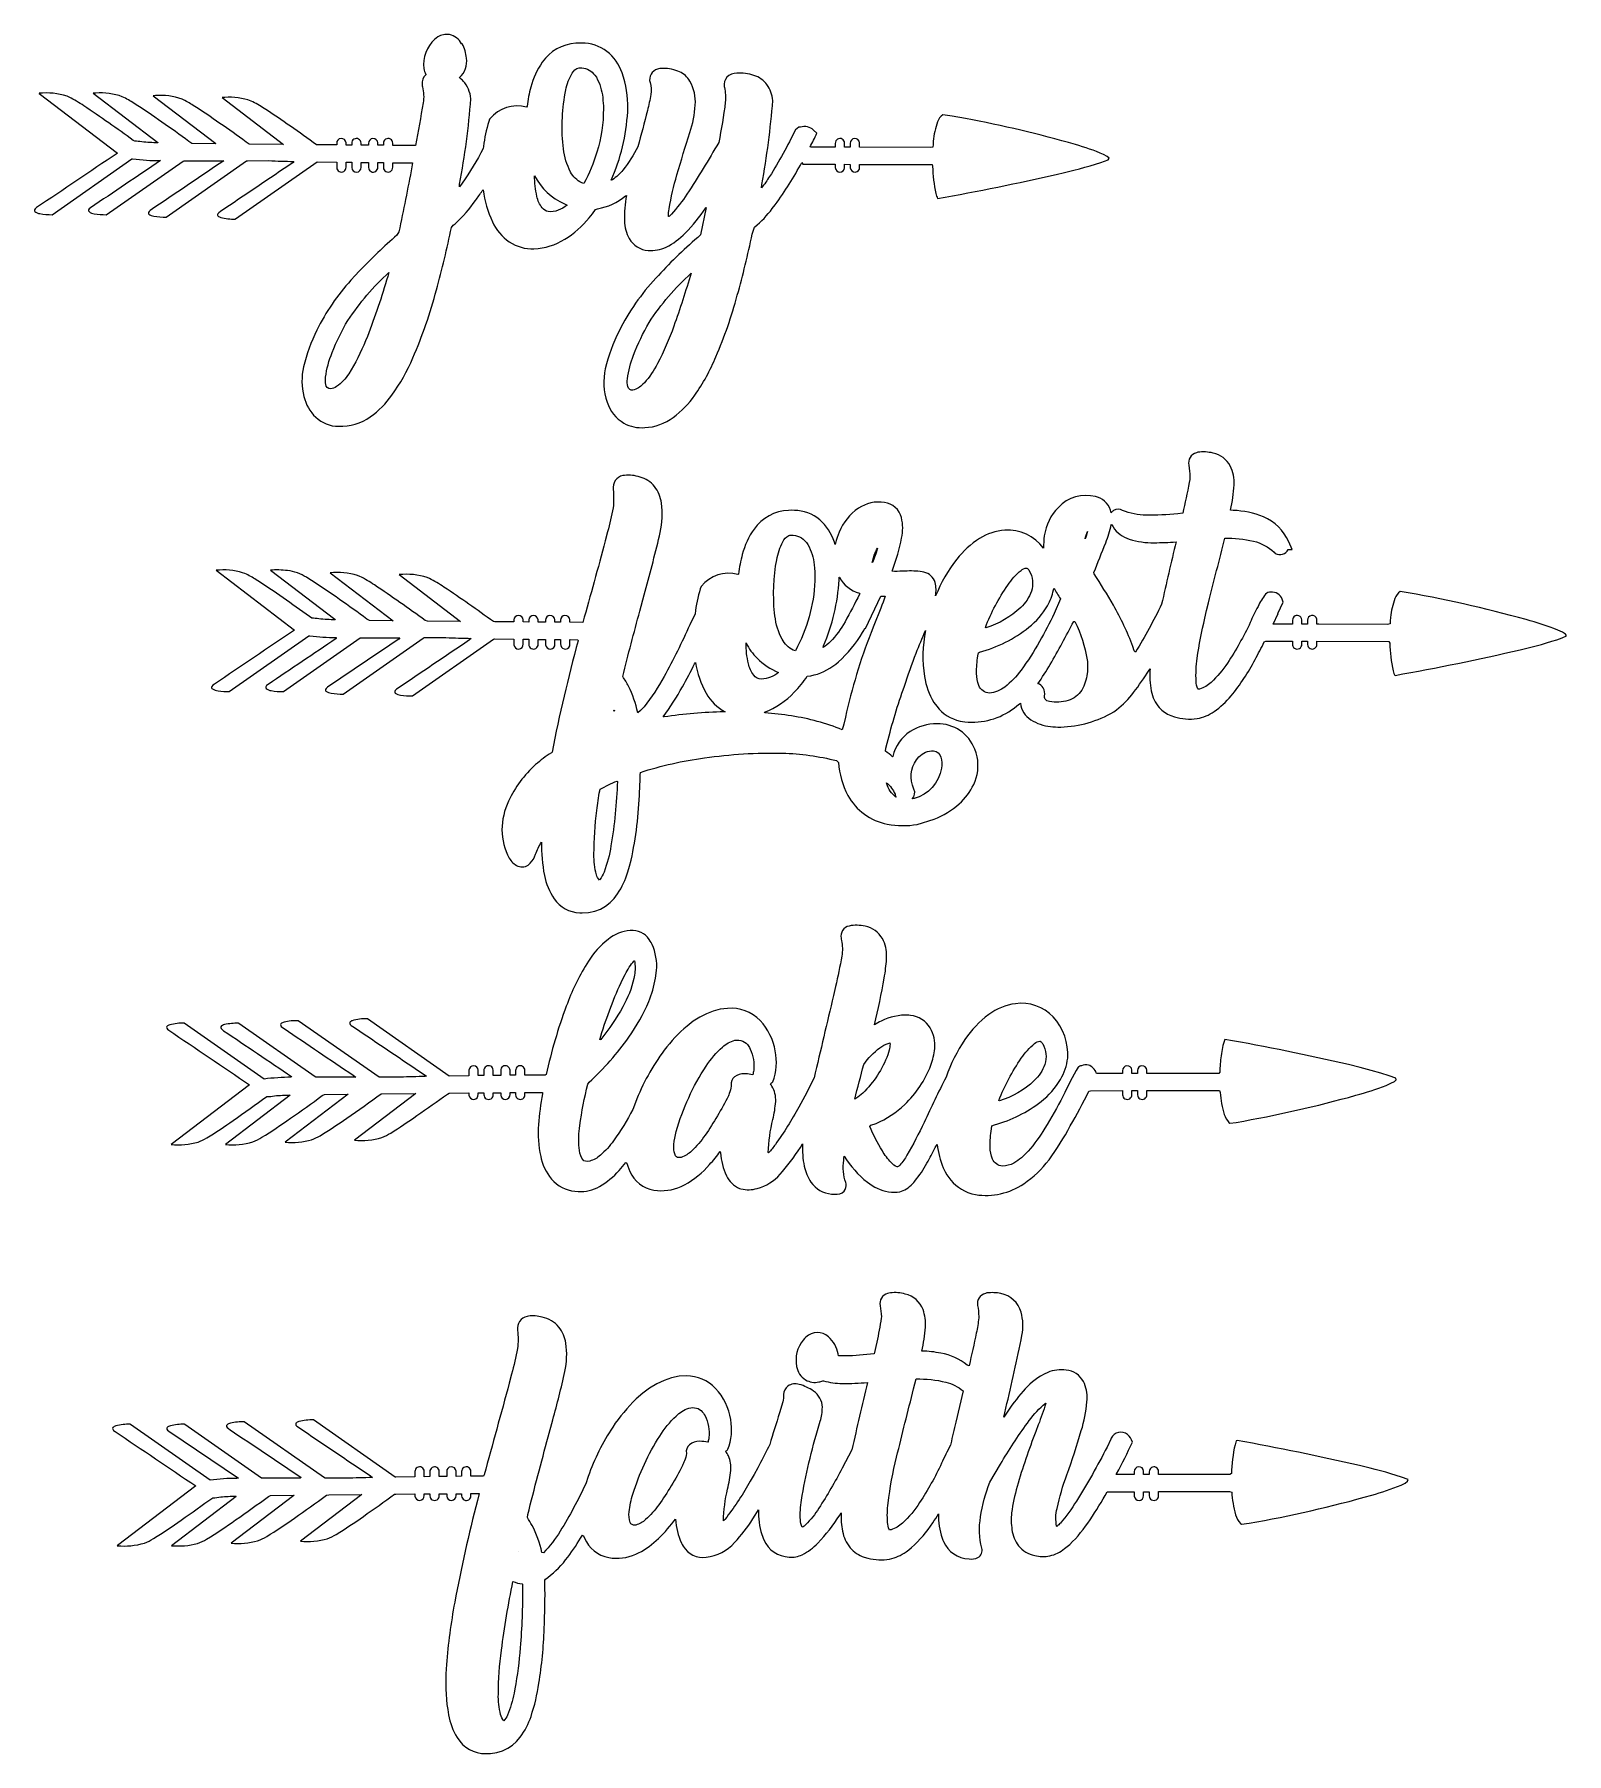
# Model space of a CAD drawing. Extents: x 2 to 88, y -3 to 135.
# Drawn here: x 11.75 to 46.55, y 62.52 to 101.58 of the extents above; entities that cross this region are included whole.
import ezdxf

# ---------------------------------------------------------------- set-up
doc = ezdxf.new("R2010")
doc.units = 0
doc.linetypes.add('0', pattern=[0])
doc.layers.add('1', color=7, linetype='0')

msp = doc.modelspace()

# ---------------------------------------------------------------- linework, layer by layer
at = {"layer": '1'}
for points in [[(13.629005, 98.874138, -0.000456), (11.800896, 97.6409), (11.770515, 97.614525), (11.754608, 97.591194), (11.751556, 97.570763), (11.759735, 97.553017, 0.14921), (11.872528, 97.505135, 0.042639), (12.154167, 97.480751), (13.964241, 98.747803), (13.981544, 98.748924, 0.029374), (14.615341, 98.709183, -0.000344), (13.025864, 97.636559), (12.997864, 97.610672), (12.984085, 97.587814), (12.982895, 97.567802), (12.992691, 97.550461, 0.137537), (13.109444, 97.503906, 0.042076), (13.384918, 97.480751), (15.127846, 98.700806), (15.154648, 98.703819, 0.001488), (16.05217, 98.705902, -0.000557), (14.384026, 97.579796), (14.355888, 97.553871), (14.341988, 97.530983), (14.340698, 97.510956), (14.35041, 97.493584, 0.138159), (14.466934, 97.446953, 0.042168), (14.74276, 97.423729), (16.572243, 98.704376), (16.590126, 98.707741), (17.076302, 98.708397, 0.005695), (17.64164, 98.691307), (17.631165, 98.668541, -0.00061), (15.974884, 97.551689), (15.939079, 97.524277), (15.918098, 97.499855, 0.441725), (15.929344, 97.443565), (15.952438, 97.42981), (15.982513, 97.418251, 0.068225), (16.311852, 97.381302), (16.317398, 97.384079), (18.170944, 98.681541), (18.618057, 98.674942), (18.618057, 98.554199, 1.019199), (18.830276, 98.558311), (18.830261, 98.672226), (18.957718, 98.671097), (18.958145, 98.549698, 0.997091), (19.17025, 98.558128), (19.17025, 98.668411), (19.338898, 98.667), (19.339493, 98.666046), (19.339592, 98.54985, 1.006387), (19.551689, 98.56002), (19.551697, 98.664909), (19.679482, 98.663536), (19.679489, 98.554207, 1.016932), (19.891678, 98.5578), (19.891685, 98.661499), (20.34127, 98.658188), (20.326363, 98.568535, -0.003849), (20.032166, 97.091537), (19.987137, 97.016289, 0.021785), (19.129333, 96.201309), (19.033791, 96.098267), (18.939949, 95.993675, 0.066905), (18.165169, 94.856392, 0.055353), (17.863762, 94.022957, 0.11563), (17.872231, 93.349991, 0.13896), (18.141869, 92.879105, 0.191084), (18.661377, 92.673035, 0.165338), (19.380898, 92.890343, 0.084763), (19.871559, 93.382423, 0.053263), (20.347366, 94.225914, 0.037394), (20.882919, 95.772598, 0.015802), (21.222969, 97.19117), (21.264297, 97.241898), (21.307182, 97.277, 0.05882), (21.770897, 97.804367, 0.011298), (21.921257, 98.022697), (21.947289, 98.04377, 0.081312), (22.154068, 97.320763, 0.130289), (22.538658, 96.861519, 0.159719), (23.098587, 96.70842, 0.130154), (23.80043, 96.922249, 0.086794), (24.352272, 97.411209), (24.42424, 97.502693), (24.494202, 97.599388), (24.541451, 97.615601, 0.134941), (25.176598, 97.908714), (25.197029, 97.92012, 0.052599), (25.154915, 97.340652, 0.112249), (25.260635, 96.937035, 0.255042), (25.69239, 96.669884, 0.132316), (26.099792, 96.744522, 0.088592), (26.534081, 97.061592, 0.043314), (27.001633, 97.638947), (27.007874, 97.642448), (26.880478, 97.020432), (26.817215, 96.962486, 0.030113), (25.86689, 96.04187, 0.069651), (25.031502, 94.837959, 0.05677), (24.718575, 93.980927, 0.135396), (24.759575, 93.221153, 0.178583), (25.140266, 92.745247, 0.145108), (25.613792, 92.642464, 0.146611), (26.261902, 92.875816, 0.082647), (26.748322, 93.376869, 0.053296), (27.232506, 94.25383, 0.034598), (27.71666, 95.649223, 0.01638), (28.054787, 97.039131), (28.10849, 97.201218, 0.061089), (28.511864, 97.619606), (28.578491, 97.706535, 0.032683), (29.183548, 98.667511), (29.20285, 98.625977), (29.939621, 98.625404), (29.94252, 98.624924), (29.942566, 98.550774, 0.94715), (30.154633, 98.546333), (30.154724, 98.62513), (30.282501, 98.624947), (30.282829, 98.545929, 0.983927), (30.494698, 98.559143), (30.494698, 98.624474), (32.13974, 98.623604), (32.151535, 98.580444, 0.049551), (32.229279, 97.960747, 0.0546), (32.266205, 97.848717, 0.011988), (34.989998, 98.402191, 0.021045), (35.975449, 98.668259), (36.14241, 98.729034), (36.159691, 98.7658), (36.114487, 98.804153), (36.032738, 98.848679, 0.034242), (35.395432, 99.074371, 0.023879), (32.898216, 99.665993), (32.594147, 99.722267), (32.382881, 99.753395, 0.146883), (32.266113, 99.590225, 0.069605), (32.168541, 99.15033), (32.161873, 99.079117), (32.157219, 99.018082), (32.100594, 99.007103), (30.494698, 99.011833), (30.494392, 99.113998, 0.991432), (30.282494, 99.099449), (30.282501, 99.012825), (30.280258, 99.012405), (30.156143, 99.012794), (30.154724, 99.013374), (30.154678, 99.108963, 1.005915), (29.94252, 99.101532), (29.942513, 99.013504), (29.395859, 99.014069), (29.369774, 99.018921, 0.005807), (29.524727, 99.331665), (29.448692, 99.402412, 0.274347), (29.15078, 99.469208), (29.115044, 99.469162), (29.03759, 99.410995, -0.026897), (28.449837, 98.348419, -0.016592), (28.268181, 98.087425), (28.274841, 98.170074, 0.024847), (28.52388, 100.074928, 0.128061), (28.390778, 100.435471, 0.152513), (28.094223, 100.646378, 0.09723), (27.70546, 100.696945, 0.184372), (27.477348, 100.602226, 0.225652), (27.419975, 100.393478), (27.422554, 100.372742, -0.08323), (27.444443, 100.035553, -0.020063), (27.293625, 99.123245, -0.01689), (26.572533, 97.948288, -0.038996), (26.219505, 97.493843, -0.023956), (26.158646, 97.436234), (26.155312, 97.436859, -0.059972), (26.166428, 97.616936, -0.027569), (26.346809, 98.386337, -0.008034), (26.641426, 99.348228, 0.060959), (26.76252, 99.971413, 0.149411), (26.641144, 100.511742), (26.615883, 100.549545, 0.162875), (26.365021, 100.744537, 0.102222), (25.985031, 100.804024), (25.957191, 100.800072), (25.929626, 100.794487), (25.90419, 100.787094, 0.414424), (25.734535, 100.483803, -0.108997), (25.75119, 100.215324, -0.02676), (25.675766, 99.846497, -0.008935), (25.456215, 99.024086, -0.049876), (25.117889, 98.495491, -0.067449), (24.881706, 98.273506), (24.852745, 98.263145, 0.090453), (25.226585, 99.818184), (25.228035, 99.888695, 0.089984), (25.101624, 100.701057, 0.138696), (24.756218, 101.190201, 0.164166), (24.181564, 101.380669), (24.114525, 101.380119), (24.045639, 101.376015, 0.227454), (23.286163, 100.945885, 0.089022), (23.027496, 100.379662, 0.032888), (22.940018, 99.945152), (22.928871, 99.923286, 0.29776), (22.095718, 99.657677), (22.093781, 99.65493), (22.092018, 99.652061), (22.072075, 99.598129, 0.051649), (21.953545, 99.032471), (21.945442, 98.985527, -0.03109), (21.468239, 98.197151), (21.408211, 98.115219), (21.409531, 98.176758, 0.027374), (21.665581, 100.116409, 0.159255), (21.489166, 100.517761, 0.042976), (21.413834, 100.584145), (21.409378, 100.599609, 0.244314), (21.566956, 101.036514, 0.082956), (21.471222, 101.366081), (21.456032, 101.366089, 0.212303), (21.180939, 101.571541, 0.190334), (20.914764, 101.518738), (20.879196, 101.494972), (20.845276, 101.467911, 0.239966), (20.597992, 100.801994, 0.077549), (20.640564, 100.668159), (20.639374, 100.655632, 0.255477), (20.556496, 100.439705), (20.55941, 100.411217), (20.563904, 100.382935, -0.116108), (20.579453, 100.020729, -0.009569), (20.406754, 99.053268), (19.891685, 99.056602), (19.891685, 99.105911, 1.029435), (19.679482, 99.099571), (19.679489, 99.057983), (19.551857, 99.058701), (19.551598, 99.110626, 0.999209), (19.339493, 99.101242), (19.339493, 99.060135), (19.17025, 99.061386), (19.17025, 99.105911, 1.020483), (18.958046, 99.101563), (18.958054, 99.062782), (18.830254, 99.063782), (18.829865, 99.115082, 0.980668), (18.61805, 99.100708), (18.618057, 99.065392), (18.160316, 99.068764, 0.010869), (16.970596, 99.895309, 0.037844), (16.674652, 100.063576, 0.104882), (16.073288, 100.14399), (16.016403, 100.1399), (17.409149, 99.078735), (17.395325, 99.075188), (16.631462, 99.082512), (16.558998, 99.131668, 0.014066), (15.360573, 99.962906, 0.033915), (15.104858, 100.105682, 0.105168), (14.502769, 100.18644), (14.44574, 100.182335), (15.872635, 99.095139), (15.86496, 99.091286), (15.32872, 99.098808), (15.261681, 99.144882, 0.013607), (14.018654, 100.009819, 0.033535), (13.747887, 100.162338, 0.105423), (13.145081, 100.243462), (13.087906, 100.239357), (14.558922, 99.118523), (14.551437, 99.114525, -0.021319), (14.189049, 99.133224, 0.061986), (14.030449, 99.149391), (13.998627, 99.168282, 0.010368), (12.873993, 99.954002, 0.031001), (12.541924, 100.151932), (12.492332, 100.171829, 0.104404), (11.858665, 100.239517), (11.859138, 100.237793), (13.639114, 98.881599)], [(24.675697, 99.890472, -0.074983), (24.527496, 98.901779, -0.05538), (24.233536, 98.190788), (24.181938, 98.202675, -0.151602), (23.930428, 98.450676, -0.092972), (23.767967, 98.978325), (23.758324, 99.052017, -0.074679), (23.821198, 100.316719, -0.086479), (23.965973, 100.697975), (23.987747, 100.727692, -0.282919), (24.183006, 100.816711, -0.219957), (24.481651, 100.650192), (24.514999, 100.602264, -0.105029), (24.658791, 100.140526, -0.02825)], [(23.651398, 97.580803, -0.117939), (23.420525, 97.551216, -0.174163), (23.284782, 97.634506, -0.11178), (23.16571, 97.896019, -0.056035), (23.111542, 98.366562, 0.173403), (23.791176, 97.724663), (23.848885, 97.699432, -0.085415)], [(19.804413, 96.169075), (19.776337, 96.07991, -0.022312), (19.313736, 94.713745, -0.039932), (18.948563, 93.954765), (18.892365, 93.867294, -0.096819), (18.614525, 93.576744, -0.133893), (18.475754, 93.524498, -0.377741), (18.369797, 93.619423, -0.087912), (18.364197, 93.78656, -0.06382), (18.516243, 94.347298, -0.044896), (18.872993, 95.078835, -0.061594)], [(26.666504, 96.148796, -0.014095), (26.273216, 94.946281, -0.035006), (25.90284, 94.097435, -0.063199), (25.605911, 93.660088), (25.574303, 93.628525, -0.143981), (25.344696, 93.494202, -0.391556), (25.230888, 93.57489, -0.100549), (25.221001, 93.751961, -0.06171), (25.361557, 94.289558, -0.041139), (25.712494, 95.033287, -0.062725)], [(40.327431, 87.741516), (40.3274, 87.733154, 1.09732), (40.539619, 87.723564), (40.539619, 87.78878), (40.667397, 87.788391), (40.667519, 87.71331, 1.006171), (40.879616, 87.723846), (40.879616, 87.788429), (42.517525, 87.787262), (42.536263, 87.749229, 0.050605), (42.615578, 87.119034), (42.631996, 87.059662), (42.642754, 87.02652), (42.656715, 87.013367, 0.012993), (45.500877, 87.595856, 0.025469), (46.451241, 87.863586), (46.552391, 87.913849), (46.524345, 87.949776), (46.45713, 87.992455), (46.3536, 88.041115, 0.027878), (45.634926, 88.280663, 0.02529), (42.775276, 88.921585, 0.157576), (42.654411, 88.761856, 0.070112), (42.555428, 88.330734), (42.547813, 88.256531), (42.542168, 88.182152), (42.484673, 88.170761), (40.924446, 88.175262), (40.879616, 88.175774, 0.028359), (40.877266, 88.292343, 0.912803), (40.667412, 88.265785), (40.667412, 88.176056), (40.541771, 88.176453), (40.539619, 88.176933), (40.539619, 88.239906), (40.53965, 88.24958, 1.109168), (40.327446, 88.265549), (40.327431, 88.177124), (39.891167, 88.17762), (39.885506, 88.180687), (40.001366, 88.422424), (39.996529, 88.422562), (40.118309, 88.676308), (40.092033, 88.743484, 0.343029), (39.832771, 88.90387, 0.208576), (39.716682, 88.859444, 0.056295), (39.543404, 88.580978, 0.009216), (39.362419, 88.213409), (39.367973, 88.213417, -0.034064), (38.849823, 87.29451, -0.06123), (38.478737, 86.855225, -0.10266), (38.216255, 86.70192, -0.082582), (38.184052, 86.697372), (38.177925, 86.706299, -0.106957), (38.138428, 86.8815, -0.050315), (38.163345, 87.402473, -0.02525), (38.335678, 88.31678), (38.376999, 88.491508), (38.419907, 88.665855, 0.00165), (38.786049, 90.13018, -0.062878), (39.441963, 90.062447, -0.13119), (39.908882, 89.813599), (39.936226, 89.786247, 0.432837), (40.231453, 89.873787), (40.319191, 89.873924), (40.239983, 90.049797, 0.191586), (39.665855, 90.617752, 0.091495), (38.979523, 90.760803), (38.921265, 90.7714, 0.041322), (39.000221, 91.341446, 0.126556), (38.914345, 91.772285, 0.221721), (38.523682, 92.064697, 0.096341), (38.175507, 92.081932), (38.143562, 92.073769, 0.397936), (37.969933, 91.792007), (37.990509, 91.654785, -0.093797), (37.979889, 91.396751, -0.009208), (37.834602, 90.698814), (37.718979, 90.687492, -0.033257), (36.999229, 90.654793, -0.085918), (36.468567, 90.758652, 0.284249), (36.261314, 90.759026, 0.10946), (36.211777, 90.706001, 0.273201), (35.897202, 91.062202), (35.853851, 91.076042, 0.270891), (35.008202, 90.830872, 0.159564), (34.689911, 90.184402, 0.035838), (34.670235, 89.90448, 0.261045), (33.791885, 90.311241, 0.122217), (33.221344, 90.123589, 0.088995), (32.699577, 89.65152, 0.069101), (32.220436, 88.819077, 0.103125), (32.208511, 89.125298, 0.288461), (31.955307, 89.357193), (31.917412, 89.365883, 0.060355), (31.526711, 89.381279, -0.003303), (31.284256, 89.376122), (31.233788, 89.378014), (31.241165, 89.404068, 0.04206), (31.448433, 90.133659, 0.117856), (31.444092, 90.597733, 0.306247), (31.058594, 90.945442, 0.183695), (30.467255, 90.810875, 0.148491), (30.029892, 90.26976, 0.048104), (29.949356, 90.014168), (29.938011, 89.988258), (29.921257, 90.040367, 0.13585), (29.588509, 90.551003, 0.168785), (29.013336, 90.763542), (28.949654, 90.764496), (28.878616, 90.761909, 0.231693), (28.096588, 90.338783, 0.091477), (27.830383, 89.760483, 0.033294), (27.742012, 89.316521), (27.729996, 89.307663, 0.299289), (26.896194, 89.037025), (26.875366, 88.980721, 0.049961), (26.756004, 88.413193), (26.636238, 88.160271, -0.020228), (26.052612, 86.985519, -0.044353), (25.59922, 86.302246), (25.52166, 86.214493), (25.454857, 86.164444, 0.06445), (25.245857, 86.769196, 0.027426), (25.115662, 86.988037, -0.006928), (25.503593, 88.475739), (25.601463, 88.841263, 0.008629), (25.949135, 90.188187), (25.964676, 90.259758, 0.092051), (25.99633, 90.926559, 0.129448), (25.8368, 91.305702, 0.150033), (25.507187, 91.52121, 0.098621), (25.154915, 91.559006), (25.120262, 91.552536, 0.402464), (24.897301, 91.233795, -0.057333), (24.895844, 90.821976, -0.022178), (24.771851, 90.277069), (24.718369, 90.06929, -0.002301), (24.209763, 88.218285), (23.916328, 88.220131), (23.914383, 88.22052), (23.914139, 88.276672, 0.988335), (23.702179, 88.264832), (23.702171, 88.221848), (23.574593, 88.222359), (23.574081, 88.277519, 0.98446), (23.362198, 88.264847), (23.36219, 88.224052), (23.19294, 88.224937), (23.192574, 88.278381, 0.924607), (22.980804, 88.277145), (22.980736, 88.226753), (22.853264, 88.227364), (22.852661, 88.277397, 0.927983), (22.640846, 88.277344), (22.640755, 88.229141), (22.205872, 88.232239), (22.177406, 88.234795, 0.0104), (21.054283, 89.019295, 0.031145), (20.723465, 89.216316), (20.672913, 89.236526, 0.104156), (20.039459, 89.303589), (21.433144, 88.241386), (21.412987, 88.238884), (20.67952, 88.245903), (20.626198, 88.263123, 0.010665), (19.474594, 89.067612, 0.033927), (19.14077, 89.263939), (19.087952, 89.28405, 0.100493), (18.468384, 89.345985), (19.89978, 88.255402), (19.874168, 88.255104), (19.360222, 88.262329), (19.305885, 88.292946, 0.013491), (18.045502, 89.170837), (17.988068, 89.206772), (17.93013, 89.241898, 0.115631), (17.500923, 89.394264, 0.05691), (17.111206, 89.402489), (18.573753, 88.288162), (18.586243, 88.277832, -0.020972), (18.21196, 88.296844, 0.063097), (18.050575, 88.31295), (17.996414, 88.349937, 0.014233), (16.790092, 89.186462, 0.03576), (16.533691, 89.328415), (16.480415, 89.347404, 0.096576), (15.881355, 89.401802), (17.662041, 88.044785, -0.000537), (15.840439, 86.816238), (15.803169, 86.78804), (15.781593, 86.763092, 0.45047), (15.793716, 86.705933, 0.106503), (15.925598, 86.663208, 0.035786), (16.176476, 86.644409), (17.987907, 87.91214), (18.006302, 87.912277, 0.028336), (18.607948, 87.873512), (18.607155, 87.851822, -0.000594), (17.059563, 86.808334), (17.026665, 86.781036), (17.009003, 86.756973), (17.004814, 86.735901), (17.012413, 86.717651, 0.154244), (17.126595, 86.668671, 0.043776), (17.407608, 86.644424), (19.154434, 87.86718, 0.001144), (20.054451, 87.869476), (20.025764, 87.835861, -0.000342), (18.406998, 86.743683), (18.378365, 86.71727), (18.364479, 86.694016), (18.363625, 86.673721), (18.374084, 86.656174, 0.133873), (18.495171, 86.609543, 0.044013), (18.766945, 86.588425), (20.585175, 87.861198), (20.602524, 87.871368), (21.097176, 87.872055, 0.005609), (21.67524, 87.854729), (21.63353, 87.818466, -0.000207), (19.974632, 86.698853), (19.947311, 86.672729), (19.934593, 86.64975), (19.934761, 86.629684), (19.946114, 86.612381, 0.128339), (20.069283, 86.566467, 0.046542), (20.338661, 86.546738), (22.181541, 87.836746), (22.198204, 87.845146), (22.640755, 87.838844), (22.641083, 87.709564, 0.990859), (22.852951, 87.724403), (22.852951, 87.835602), (22.85495, 87.836189), (22.980743, 87.834724), (22.980736, 87.717857, 1.027255), (23.192932, 87.723717), (23.19294, 87.831642), (23.194618, 87.832397), (23.362091, 87.830643), (23.362511, 87.709694, 0.989291), (23.574379, 87.723923), (23.574379, 87.827965), (23.576279, 87.828552), (23.702164, 87.827385, 0.01748), (23.70475, 87.694641, 0.921625), (23.914375, 87.724144), (23.914375, 87.82505), (23.918152, 87.825478), (24.095947, 87.823982), (24.099426, 87.80146, 0.017604), (23.508835, 85.266174), (23.494545, 85.254379, 0.051406), (23.136414, 84.985703, 0.09986), (22.520401, 84.157547, 0.105754), (22.370804, 83.504761, 0.125652), (22.538483, 82.861923, 0.160982), (22.733475, 82.681427, 0.287916), (22.99202, 82.725769), (23.012917, 82.744766, 0.1106), (23.136131, 82.948853, -0.048222), (23.267845, 83.226379, 0.052903), (23.335732, 82.469681, 0.102168), (23.554695, 81.939377, 0.233794), (24.137421, 81.619568), (24.194717, 81.617508), (24.337509, 81.625824), (24.479744, 81.655045), (24.608116, 81.703491), (24.723412, 81.76915), (24.826454, 81.850082), (24.918022, 81.944382), (24.998917, 82.050095, 0.071814), (25.23172, 82.548233), (25.271225, 82.6819), (25.30484, 82.815338, 0.044503), (25.49852, 84.379944, 0.004564), (25.514778, 84.809616, -0.046588), (26.972778, 85.137115, -0.042701), (28.743492, 85.246719, -0.054526), (29.96846, 85.077988), (30.018028, 85.034103, 0.108354), (30.226234, 84.287888, 0.223054), (31.123337, 83.634354, 0.089807), (31.805519, 83.628586), (32.187714, 83.746521, 0.088278), (32.75782, 84.096405, 0.098647), (33.085472, 84.533035, 0.165904), (33.162605, 85.164185), (33.14109, 85.251266), (33.112518, 85.334488, 0.314928), (32.251114, 85.91626, 0.133208), (31.641701, 85.739441, 0.193056), (31.249908, 85.173447), (31.239693, 85.165878, 0.016408), (31.084473, 85.291992), (31.093742, 85.358765), (31.120842, 85.475647, -0.023424), (31.511932, 86.769089, -0.008637), (31.775696, 87.52124, 0.006004), (31.990036, 88.031898, 0.087224), (31.969124, 86.986877, 0.098728), (32.183098, 86.401276), (32.24781, 86.311081, 0.172696), (32.776253, 85.976379), (32.886215, 85.95697, 0.190534), (34.004181, 86.272736), (34.063866, 86.318619), (34.122879, 86.367599), (34.149826, 86.379272, 0.225925), (34.381363, 86.00647, 0.117734), (34.831657, 85.853241), (34.885994, 85.847382), (34.940506, 85.843491), (34.998787, 85.84111), (35.061272, 85.840576, 0.127122), (36.265961, 86.186798), (36.331749, 86.22963, 0.06378), (36.717682, 86.627472, 0.025732), (37.067703, 87.129791), (37.09037, 87.161774, 0.065476), (37.118332, 86.659973, 0.126565), (37.300652, 86.280991, 0.115089), (37.561951, 86.09877), (37.643478, 86.069839, 0.101737), (38.160561, 86.031372, 0.106642), (38.546364, 86.192505, 0.068479), (38.930611, 86.546646, 0.050531), (39.47728, 87.373627, 0.010375), (39.686424, 87.773438), (39.719841, 87.789368), (40.327431, 87.788849)], [(35.617783, 90.116928), (35.616432, 90.115974, -0.033128), (35.670715, 90.280663, -0.014709)], [(37.682137, 90.048828, 0.004303), (37.353844, 88.629448, -0.021513), (36.762131, 87.544624), (36.729797, 87.573875), (36.699097, 87.668877, 0.044958), (36.257797, 88.606216, 0.017898), (35.818947, 89.322273), (35.815567, 89.347748, -0.004199), (36.085312, 90.026802, 0.047576), (36.208687, 90.441528), (36.222931, 90.436829, 0.179572), (36.566185, 90.129173), (36.620285, 90.108009, 0.082876), (37.183754, 90.02774, 0.01846)], [(29.479187, 89.211487), (29.479088, 89.194176), (29.478928, 89.176865), (29.478714, 89.159561, -0.112961), (29.037239, 87.574501), (28.985634, 87.58638, -0.15162), (28.734131, 87.834381), (28.704147, 87.890892, -0.082497), (28.561882, 88.435822, -0.070256), (28.612404, 89.641609, -0.077566), (28.748672, 90.047943, -0.158633), (28.885826, 90.188736), (28.911095, 90.197342), (28.936981, 90.201515, -0.252352), (29.285339, 90.033897), (29.318687, 89.98597, -0.105028), (29.462494, 89.524231, -0.035319)], [(30.785355, 89.577957), (30.782425, 89.578606, -0.086535), (30.901329, 89.90107, -0.018587)], [(33.859856, 89.065491, -0.076176), (34.162025, 89.400055, -0.158295), (34.285049, 89.45359), (34.291367, 89.451813, -0.176094), (34.346725, 89.391556, -0.215435), (34.394966, 88.924377, -0.119839), (34.154564, 88.557327, -0.113487), (33.362495, 88.09465), (33.350212, 88.105476, -0.055734)], [(30.490555, 88.85556, -0.010936), (30.16317, 88.233353, -0.064657), (29.832069, 87.780762, -0.050358), (29.668404, 87.645714), (29.673615, 87.686844, 0.087075), (30.02935, 89.182457), (30.030968, 89.246475), (30.035103, 89.243202, 0.210508), (30.489021, 88.884674), (30.499069, 88.872459)], [(31.026169, 88.676308), (31.00074, 88.60939), (30.974983, 88.542587), (30.818748, 88.149994), (30.75589, 87.988113, 0.039471), (30.172768, 86.063278), (30.139687, 85.904251), (30.10009, 85.78009, 0.057721), (28.949539, 86.092773, 0.020596), (28.343674, 86.163132), (28.33593, 86.176804, 0.111896), (29.011528, 86.633133, 0.042651), (29.305519, 86.994125, 0.12586), (29.886604, 87.222031), (29.951111, 87.269348), (30.013847, 87.320099, 0.080833), (30.559494, 87.989067), (30.588036, 88.03701), (30.615959, 88.085304), (30.627388, 88.08284), (30.980164, 88.814331), (30.982475, 88.817238, 0.008853), (31.075523, 88.813332), (31.076073, 88.810516), (31.051285, 88.743355)], [(34.583664, 87.78524, -0.025476), (34.161041, 87.130219, -0.072029), (33.792458, 86.749771, -0.142908), (33.445763, 86.613464, -0.303105), (33.203613, 86.782761, -0.095963), (33.153198, 87.060181, -0.052753), (33.182991, 87.456741), (33.193901, 87.527039), (33.216934, 87.543266, 0.105359), (34.339272, 88.105751, 0.090532), (34.760338, 88.596275, 0.075281), (34.896599, 88.955086), (34.910645, 88.998039, 0.035562), (35.05761, 88.756805), (34.914528, 88.419525, -0.012062)], [(34.82428, 87.263611, 0.010158), (35.357697, 88.239525), (35.383751, 88.238342, -0.073891), (35.663261, 87.36554, -0.074878), (35.661835, 87.053162, -0.104363), (35.540894, 86.680984, -0.185721), (35.228714, 86.444305, -0.11655), (34.804283, 86.42099, -0.183409), (34.70546, 86.475693, -0.150839), (34.696289, 86.543549, 0.148796), (34.66433, 86.730743, 0.218232), (34.539589, 86.823502, 0.022805)], [(28.165565, 87.40345, 0.099665), (28.65258, 87.083145, -0.180815), (28.266617, 86.93103, -0.231348), (28.088478, 87.018234, -0.111826), (27.969398, 87.279724, -0.056032), (27.91523, 87.750267, 0.077704)], [(26.052269, 86.069519), (26.031639, 86.075027, 0.035883), (26.470512, 86.756714, 0.013101), (26.746498, 87.279709), (26.768936, 87.309448, 0.089582), (27.009979, 86.608368, 0.1442), (27.439438, 86.18898), (27.413307, 86.185501, 0.033919)], [(32.173813, 85.295959, -0.316214), (32.342407, 85.15918, -0.124438), (32.356125, 84.904709, -0.291235), (31.730598, 84.215302), (31.686951, 84.20842, 0.33072), (31.728569, 84.428787, 0.025553), (31.696091, 84.521851, -0.268408), (31.84185, 85.164352, -0.226902)], [(24.994553, 84.602463, -0.030403), (24.847794, 83.142685, -0.049431), (24.690468, 82.546646, -0.073425), (24.597107, 82.373688), (24.585228, 82.364075, -0.129126), (24.518707, 82.485657, -0.073192), (24.46096, 82.948639, -0.034784), (24.529099, 83.946426, -0.006799), (24.591034, 84.393112), (24.601456, 84.429016, -0.020305), (24.986298, 84.612946)], [(31.298607, 84.314392), (31.2985, 84.310898, 0.058768), (31.325386, 84.244415), (31.312126, 84.251831, -0.147687), (31.112366, 84.54808), (31.108871, 84.574478, -0.113009)], [(16.049545, 78.94104, -0.000652), (17.59478, 77.8992), (17.58654, 77.88266, 0.029121), (16.969536, 77.842911), (15.156822, 79.111786, 0.068445), (14.827248, 79.075256, 0.137824), (14.760139, 79.036469), (14.753937, 79.01915), (14.758156, 78.999374), (14.774185, 78.976944), (14.803436, 78.951721, -0.001152), (16.640923, 77.710297), (14.859825, 76.353256, 0.09608), (15.468307, 76.411392, 0.061793), (15.665001, 76.505402, 0.017616), (16.266449, 76.902527, 0.00445), (17.029434, 77.443298, 0.063844), (17.205658, 77.4617, -0.0235), (17.564011, 77.475861), (16.090599, 76.35318, 0.098546), (16.710068, 76.415131, 0.059456), (16.919563, 76.519608, 0.01621), (17.566315, 76.950577, 0.005159), (18.289856, 77.466156), (18.339882, 77.493866), (18.880486, 77.501358), (17.449287, 76.410919), (17.450104, 76.410019, 0.094343), (18.046585, 76.465027, 0.064244), (18.242722, 76.556, 0.018489), (18.845688, 76.953064, 0.005531), (19.630096, 77.509995), (20.401306, 77.51738), (20.41143, 77.513519), (19.019341, 76.452621, 0.102794), (19.646133, 76.517227, 0.055518), (19.843666, 76.616409, 0.016207), (20.440628, 77.012283, 0.005291), (21.130943, 77.502289), (21.175163, 77.523895), (21.620735, 77.527252), (21.621056, 77.478317, 0.986055), (21.832932, 77.492157), (21.832932, 77.528824), (21.960701, 77.529678), (21.960701, 77.485703, 1.021068), (22.172928, 77.492126), (22.17292, 77.531204), (22.342163, 77.532364), (22.34256, 77.47757, 0.986406), (22.554367, 77.493027), (22.554352, 77.533844), (22.682144, 77.534561), (22.682159, 77.484924, 1.013464), (22.894356, 77.491257), (22.894348, 77.535721), (23.291702, 77.538544), (23.291367, 77.506775, 0.026842), (23.198235, 76.807831, 0.066338), (23.251251, 76.082474), (23.265305, 76.027771, 0.135982), (23.549232, 75.514221, 0.183991), (24.103088, 75.28653, 0.144535), (24.587463, 75.400513, 0.084783), (25.030121, 75.766968, 0.020578), (25.181091, 75.949173), (25.209785, 75.93132), (25.228439, 75.865021), (25.250427, 75.80217), (25.275726, 75.742813, 0.254878), (25.822227, 75.321396, 0.153857), (26.439987, 75.402588), (26.518272, 75.44046, 0.086784), (27.087044, 75.901382, 0.0257), (27.328133, 76.197281), (27.336189, 76.16687, 0.094), (27.46785, 75.646622, 0.1905), (27.769379, 75.357574), (27.800133, 75.347183, 0.138656), (28.170242, 75.357697, 0.143527), (28.687729, 75.678497), (28.743446, 75.739349, 0.040161), (29.199615, 76.373672, 0.065299), (29.236931, 75.860107, 0.097752), (29.390404, 75.498077, 0.22085), (29.853371, 75.228622), (29.928619, 75.22374, 0.222323), (30.143311, 75.296692, 0.237822), (30.185463, 75.463928), (30.180885, 75.48851, -0.115115), (30.132545, 75.998672), (30.136955, 76.046173), (30.141708, 76.093628), (30.146202, 76.090927, 0.086544), (30.670555, 75.500122, 0.123742), (31.150864, 75.278793, 0.088803), (31.409134, 75.28299), (31.482407, 75.30777, 0.113772), (31.752151, 75.525345, 0.04651), (32.024269, 75.931839, 0.013626), (32.213028, 76.287689), (32.258339, 76.357285, 0.073733), (32.395874, 75.825729), (32.438942, 75.73732, 0.157739), (32.874748, 75.300034), (32.955109, 75.264984), (33.039734, 75.237122), (33.128525, 75.216629, 0.18656), (34.222244, 75.460999, 0.083335), (34.796631, 76.010147, 0.038537), (35.279961, 76.77713, 0.013302), (35.703903, 77.567719), (35.739319, 77.578308), (36.466805, 77.578949), (36.466805, 77.486496, 1.018211), (36.679008, 77.490646), (36.679001, 77.579742), (36.806793, 77.579834), (36.806808, 77.484344, 1.011791), (37.01899, 77.491501), (37.01899, 77.580246), (37.038986, 77.580856), (38.669273, 77.585556), (38.684189, 77.537613, 0.062618), (38.777084, 77.03653, 0.106768), (38.881622, 76.859039), (38.90284, 76.842041), (39.047569, 76.857666, 0.0241), (41.765831, 77.473099, 0.024632), (42.456337, 77.699844), (42.563683, 77.74707), (42.640129, 77.789276), (42.683311, 77.825867), (42.677025, 77.859314), (42.521507, 77.916931), (42.330986, 77.977539), (42.11068, 78.040329), (41.865837, 78.104599), (41.601662, 78.169617, 0.013249), (38.788971, 78.74411, 0.060906), (38.705788, 78.372665, 0.025284), (38.675323, 77.998779), (38.651276, 77.968918), (37.018982, 77.967758), (37.018791, 78.044891, 0.992257), (36.806786, 78.033356), (36.806793, 77.967621), (36.678993, 77.967438), (36.678658, 78.047012, 0.985699), (36.466812, 78.032593), (36.466805, 77.967148), (35.876289, 77.966904), (35.869804, 77.981216, 0.230956), (35.693207, 78.159882, 0.189714), (35.530823, 78.146606, 0.010714), (35.457977, 78.115768, 0.011531), (35.111008, 77.449799, -0.024449), (34.701111, 76.7229, -0.043913), (34.322525, 76.204376, -0.082006), (33.994713, 75.934143, -0.128604), (33.73877, 75.864639, -0.283811), (33.51368, 76.024536, -0.09965), (33.459938, 76.299515, -0.054171), (33.489952, 76.709976), (33.501114, 76.781235), (33.56076, 76.80304, 0.097861), (34.614868, 77.330338, 0.092251), (35.060135, 77.834045, 0.10299), (35.221382, 78.317261, 0.204355), (34.893089, 79.253143, 0.244513), (34.032631, 79.554855, 0.124803), (33.427788, 79.307693, 0.087117), (32.886108, 78.739883, 0.065223), (32.457458, 77.884262, 0.008682), (31.958038, 76.858765, -0.020306), (31.570824, 76.113297, -0.051057), (31.409096, 75.887848, -0.095976), (31.358772, 75.847488), (31.350082, 75.849075, -0.131713), (31.210304, 75.945679, -0.055953), (31.010674, 76.211838, -0.035881), (30.727074, 76.766846), (30.752075, 76.791931), (30.867989, 76.833923, 0.093047), (31.518906, 77.266556, 0.113574), (32.112106, 78.154617, 0.059871), (32.203087, 78.535019, 0.150191), (32.100792, 79.003418, 0.231984), (31.650688, 79.289993), (31.611069, 79.294388, 0.129136), (30.983437, 79.158981, 0.027341), (30.830704, 79.075256, 0.01787), (31.055023, 80.137329, 0.023652), (31.106102, 80.568588), (31.106819, 80.625488, 0.129989), (31.013039, 81.032242, 0.218417), (30.618996, 81.31282, 0.111556), (30.25415, 81.319687, 0.407687), (30.075745, 81.045975), (30.078781, 81.019501), (30.082809, 80.993164, -0.102983), (30.087807, 80.634857, -0.015535), (29.947594, 79.944641), (29.901192, 79.738083, 0.000017), (29.460503, 77.868866, -0.020299), (29.111725, 77.205505, -0.029989), (28.58194, 76.356781, -0.01883), (28.428871, 76.164719), (28.419975, 76.171204, -0.052474), (28.523651, 76.923767, 0.046017), (28.58802, 77.332184, 0.153374), (28.503639, 77.683304), (28.486542, 77.708191), (28.467972, 77.731979, 0.062202), (28.522835, 77.781631, 0.141536), (28.580055, 78.480148, 0.147358), (28.236687, 79.170044, 0.226252), (27.493164, 79.447968), (27.330681, 79.426682), (27.171539, 79.385239), (27.016037, 79.325043), (26.864517, 79.247528), (26.717293, 79.154114), (26.574677, 79.046219, 0.058736), (26.056702, 78.498291, 0.068752), (25.40152, 77.310425), (25.340569, 77.150177, -0.037333), (24.906868, 76.4422, -0.056988), (24.606087, 76.110199, -0.115115), (24.365662, 75.979095), (24.306938, 75.970993, -0.31179), (24.183762, 76.043549, -0.107219), (24.123405, 76.279053, -0.055971), (24.1399, 76.784912, -0.030424), (24.321938, 77.729065), (24.352249, 77.768509, 0.050552), (25.255669, 78.7957, 0.055356), (25.704376, 79.602737, 0.051167), (25.859573, 80.131195), (25.88385, 80.311462, 0.123255), (25.782127, 80.902481), (25.762077, 80.942001), (25.740425, 80.979019), (25.716896, 81.014084, 0.275723), (25.286522, 81.217316, 0.149963), (24.781013, 81.016525, 0.083234), (24.333801, 80.517273), (24.297234, 80.460587, 0.050571), (23.833076, 79.499237, 0.036802), (23.379097, 77.946228), (23.353935, 77.934433), (22.894341, 77.930923), (22.894333, 78.039566, 1.018359), (22.682137, 78.033157), (22.682144, 77.929642), (22.681755, 77.928802), (22.556435, 77.927643), (22.554352, 77.928085), (22.554306, 78.04158, 1.013469), (22.342186, 78.032074), (22.342171, 77.926071), (22.339661, 77.925537), (22.173729, 77.923798), (22.172928, 77.924606), (22.172791, 78.043594, 1.002017), (21.960701, 78.032501), (21.960709, 77.922226), (21.959824, 77.921432), (21.834541, 77.919983), (21.832924, 77.920578), (21.832863, 78.042236, 0.946336), (21.620789, 78.045914), (21.620735, 77.917801), (21.612053, 77.917221), (21.174088, 77.91098), (19.318443, 79.20961), (19.314117, 79.211243, 0.0757), (18.967819, 79.168167, 0.194208), (18.914413, 79.125458), (18.914513, 79.106628), (18.925896, 79.08522), (18.949966, 79.061081), (18.986168, 79.035095, -0.000593), (20.660896, 77.905716), (20.629852, 77.900909, 0.004515), (20.064026, 77.88414), (19.600754, 77.884781), (19.579071, 77.885239), (17.745865, 79.168503), (17.741882, 79.168793, 0.064543), (17.421173, 79.133896, 0.12624), (17.350693, 79.096146), (17.342888, 79.079224), (17.345276, 79.059845), (17.359245, 79.037872), (17.386192, 79.013138), (17.423332, 78.987411, -0.000622), (18.991615, 77.929886), (19.048813, 77.886658, 0.001486), (18.145264, 77.888702), (18.126106, 77.894821), (16.392975, 79.108017), (16.386742, 79.111786, 0.056508), (16.071861, 79.078964, 0.201886), (15.987221, 79.02977), (15.985062, 79.011475), (15.993881, 78.990631), (16.015076, 78.967102)], [(25.170204, 80.220642, -0.063577), (25.374985, 80.52977), (25.380188, 80.528488, -0.089629), (25.38195, 80.204498), (25.368454, 80.127777, -0.072061), (25.115471, 79.483353, -0.044215), (24.615715, 78.744492), (24.592804, 78.732498, -0.037091), (25.076744, 80.034805), (25.126404, 80.13681)], [(27.532043, 77.514069, 0.016715), (27.513535, 77.460892, -0.03537), (26.985916, 76.567963, -0.053068), (26.675049, 76.206543, -0.113853), (26.442863, 76.063553), (26.416504, 76.058762, -0.309173), (26.314819, 76.099274, -0.133944), (26.27536, 76.28334, -0.06848), (26.310898, 76.571777), (26.329758, 76.64801, -0.076751), (27.008934, 78.138901, -0.066383), (27.379959, 78.569717, -0.119043), (27.661308, 78.722916, -0.324434), (27.976028, 78.585526), (27.994339, 78.555862), (28.010902, 78.525177, -0.136182), (28.089134, 78.041733, -0.023528), (28.068283, 77.941772, 0.032395), (27.903419, 77.964569), (27.877403, 77.962967, 0.15624), (27.652008, 77.889221, 0.257057), (27.5774, 77.704758), (27.577705, 77.681778, -0.089437)], [(31.144539, 78.653702, -0.054419), (31.182579, 78.664719, -0.091124), (31.17469, 78.539886), (31.164902, 78.495865), (31.152031, 78.449188), (31.134773, 78.396378, -0.111942), (30.565781, 77.523499, -0.041461), (30.410385, 77.399826), (30.385109, 77.387634, -0.003829), (30.589066, 78.172791, -0.083961), (30.955719, 78.554596, -0.053427)], [(34.166298, 78.315277, -0.076197), (34.468468, 78.649857, -0.158293), (34.591492, 78.703384), (34.597801, 78.701599, -0.176875), (34.65316, 78.641342, -0.215449), (34.701401, 78.174179, -0.119857), (34.460999, 77.807129, -0.113495), (33.66893, 77.344452), (33.656654, 77.35527, -0.055751)], [(33.945206, 67.986755, 0.057236), (33.954147, 67.6064, 0.127632), (34.101555, 67.238388, 0.178929), (34.470917, 67.017548, 0.099643), (34.81411, 67.009003, 0.107534), (35.149803, 67.173126), (35.207581, 67.218735), (35.265938, 67.269592, 0.057244), (35.731621, 67.831192, 0.022722), (36.113838, 68.462814), (36.153847, 68.466187), (36.732536, 68.466782), (36.732658, 68.369308, 0.993331), (36.944756, 68.378067), (36.944748, 68.467194), (37.070549, 68.467896), (37.072525, 68.467422), (37.072525, 68.37413, 1.024969), (37.284721, 68.380005), (37.284729, 68.468552), (38.89489, 68.47319), (38.947456, 68.459091, 0.061616), (39.035591, 67.944748, 0.112568), (39.147682, 67.746475), (39.169731, 67.728989), (39.339287, 67.75, 0.025254), (42.130211, 68.389511, 0.030465), (42.791512, 68.617142), (42.882881, 68.662918), (42.939323, 68.70285), (42.957558, 68.740906), (42.799873, 68.800354, 0.022403), (41.846764, 69.062286, 0.012486), (39.067131, 69.629623), (39.049774, 69.62294), (39.03923, 69.591141), (39.023102, 69.534256, 0.053632), (38.94075, 68.876999), (38.903534, 68.856674), (37.295799, 68.85553), (37.284729, 68.856049), (37.284714, 68.928207, 1.012081), (37.072517, 68.921265), (37.072525, 68.855774), (37.071632, 68.85527), (36.94474, 68.855255), (36.944511, 68.933258, 0.996335), (36.732529, 68.919449), (36.732536, 68.85498), (36.324509, 68.85466), (36.332863, 68.873871, 0.007459), (36.69297, 69.594025, 0.123249), (36.579048, 69.766418, 0.473301), (36.210403, 69.684341), (36.199196, 69.662552), (36.115288, 69.482086, -0.020898), (35.419823, 68.253708, -0.044433), (35.054199, 67.753723, -0.046482), (34.975021, 67.680191), (34.969872, 67.682861, -0.110228), (34.978706, 68.088104, -0.031504), (35.200592, 68.849487, 0.01482), (35.530205, 69.856247, 0.05033), (35.658218, 70.506317), (35.660683, 70.560135, 0.132206), (35.578346, 70.970734, 0.247776), (35.187416, 71.230652, 0.129546), (34.766457, 71.176987), (34.682671, 71.139465), (34.601204, 71.094162, 0.079542), (34.157555, 70.694275, 0.03033), (33.770103, 70.157761, 0.004246), (34.140648, 71.811844), (34.160973, 71.914932), (34.18045, 72.018173, 0.119104), (34.162323, 72.545242, 0.282091), (33.700623, 72.968231, 0.088462), (33.387268, 72.981888), (33.352303, 72.973465, 0.400248), (33.173569, 72.695435, -0.039422), (33.202087, 72.448837), (33.20163, 72.415314, -0.026856), (33.144806, 72.071777, -0.006537), (32.980324, 71.330338), (32.93679, 71.342773, 0.12541), (32.341728, 71.614853, 0.040777), (31.910141, 71.663132, 0.03761), (31.989182, 72.206223, 0.104561), (31.934814, 72.604691, 0.248313), (31.531837, 72.958755, 0.087597), (31.194412, 72.985519), (31.160538, 72.979401), (31.12999, 72.971176, 0.391521), (30.959824, 72.693558, -0.040359), (30.988113, 72.443619), (30.987228, 72.406952, -0.020293), (30.882057, 71.863159), (30.824806, 71.597397, -0.018949), (30.165924, 71.550568), (30.0933, 71.550537), (30.020691, 71.552155), (30.015839, 71.557022), (30.008156, 71.597122, 0.163676), (29.787079, 71.986038, 0.390574), (29.274117, 71.979034), (29.241539, 71.947571), (29.211174, 71.912949, 0.220475), (29.063751, 71.315247, 0.212902), (29.266426, 71.00795, 0.189286), (29.568192, 70.960526, 0.042278), (29.661102, 70.985138), (29.678123, 70.98494, 0.063771), (30.101791, 70.927811, 0.022563), (30.672241, 70.946991, 0.004608), (30.319839, 69.418991), (30.099556, 69.002411, -0.022556), (29.568558, 68.092239, -0.056779), (29.268997, 67.713745, -0.092204), (29.191353, 67.6586), (29.188148, 67.66069, -0.103664), (29.150314, 67.825165, -0.057636), (29.175079, 68.275879), (29.191559, 68.38237, -0.031005), (29.599831, 70.066605, 0.070328), (29.648262, 70.384247, 0.247397), (29.446236, 70.753357, 0.078026), (29.124023, 70.905563, 0.215355), (28.864067, 70.867783, 0.226075), (28.766327, 70.676407, -0.033911), (28.752083, 70.505554), (28.677177, 70.260345, 0.007527), (28.452179, 69.535797), (28.424919, 69.481979, -0.014229), (28.180954, 69.010742), (28.096085, 68.857834), (28.009644, 68.705811, -0.036737), (27.475685, 67.890015), (27.433624, 67.839279), (27.402542, 67.808853, -0.052365), (27.495514, 68.526291, 0.03885), (27.569183, 68.950409, 0.128089), (27.5159, 69.278473, 0.045867), (27.451744, 69.381866, 0.062402), (27.505226, 69.430405, 0.136171), (27.566536, 70.105606, 0.150348), (27.224274, 70.813446, 0.205075), (26.56102, 71.09938), (26.397522, 71.089188), (26.223022, 71.05452), (26.052666, 70.99704), (25.886848, 70.918549), (25.72599, 70.820923), (25.570496, 70.705902), (25.420776, 70.575363, 0.056757), (24.887749, 69.934143, 0.061471), (24.330719, 68.815125), (24.273041, 68.649429, -0.030257), (23.694199, 67.571228, -0.04891), (23.316719, 67.078598), (23.277679, 67.0867, 0.06792), (23.056122, 67.701797, 0.022371), (22.94783, 67.880615), (22.95842, 67.946945, -0.00586), (23.423706, 69.717285), (23.525024, 70.097916, 0.012339), (23.801079, 71.196808, 0.09031), (23.821648, 71.842239, 0.126549), (23.663673, 72.206009, 0.166411), (23.284454, 72.433899, 0.094814), (22.971939, 72.456055), (22.947174, 72.450897, 0.402087), (22.725586, 72.132416, -0.056962), (22.724388, 71.721802, -0.022956), (22.590996, 71.139755), (22.538086, 70.935425, -0.000079), (21.966904, 68.847687), (21.948509, 68.82077), (21.668167, 68.818436), (21.667801, 68.819397), (21.667755, 68.928864, 1.003386), (21.455589, 68.922592), (21.455589, 68.817215), (21.454185, 68.816544), (21.327797, 68.815613), (21.327515, 68.933884, 0.989186), (21.115608, 68.920441), (21.115608, 68.813385), (20.946358, 68.811539), (20.946312, 68.929108, 1.00903), (20.734146, 68.921066), (20.734154, 68.809464), (20.607689, 68.807739), (20.606369, 68.808456), (20.606361, 68.927246, 1.009683), (20.394188, 68.922867), (20.394173, 68.806168), (20.393562, 68.805084), (19.963112, 68.798981), (19.945213, 68.800018), (18.091995, 70.09729), (18.087379, 70.098984, 0.067965), (17.759277, 70.062256, 0.148768), (17.691483, 70.021515), (17.6866, 70.003174), (17.693184, 69.982147), (17.712784, 69.958252), (17.746979, 69.93129, -0.000687), (19.38604, 68.826096), (19.430443, 68.789276, 0.004563), (18.837387, 68.771912), (18.35759, 68.772568), (18.34127, 68.780869), (16.518761, 70.05658, 0.054422), (16.205269, 70.024658, 0.114247), (16.126915, 69.987137), (16.116989, 69.970047), (16.117752, 69.950348), (16.130775, 69.927887), (16.157616, 69.902451), (16.195854, 69.875763, -0.000615), (17.81031, 68.787064), (17.785606, 68.774551, 0.001513), (16.908302, 68.776428), (15.168053, 69.994629), (15.160362, 69.999542, 0.062312), (14.840225, 69.965652, 0.127186), (14.766205, 69.926773), (14.758362, 69.909164), (14.761543, 69.888916), (14.777306, 69.865845), (14.80722, 69.839767), (16.387611, 68.773865), (16.34671, 68.770081, 0.03085), (15.743668, 68.730164), (13.933708, 69.997131), (13.928581, 69.999527, 0.06644), (13.602486, 69.963562, 0.142652), (13.532997, 69.923325), (13.527313, 69.905182), (13.532982, 69.884354), (13.551552, 69.860672), (13.584595, 69.833954, -0.000829), (15.41526, 68.598724), (13.638115, 67.24469), (13.633942, 67.240845, 0.099369), (14.24865, 67.301468, 0.060409), (14.456253, 67.403763, 0.016548), (15.088287, 67.823898, 0.004792), (15.801613, 68.331085, 0.062337), (15.984138, 68.350052, -0.01812), (16.328659, 68.365799), (16.334671, 68.361496), (14.863968, 67.240952, 0.092147), (15.453804, 67.293137, 0.068124), (15.663895, 67.390045, 0.017688), (16.322609, 67.826416, 0.005394), (17.071358, 68.359756), (17.117554, 68.381668), (17.649712, 68.389114), (17.643906, 68.38147), (16.221893, 67.297958, 0.095288), (16.82251, 67.353592, 0.064981), (17.028244, 67.450882, 0.017734), (17.660088, 67.869232, 0.005399), (18.386879, 68.386078), (18.435829, 68.398071), (19.190041, 68.405212), (17.797462, 67.344193), (17.792999, 67.340332, 0.098497), (18.404022, 67.399612, 0.061365), (18.607109, 67.498184, 0.017041), (19.222794, 67.906128, 0.005332), (19.933044, 68.410767), (19.95929, 68.411728), (20.394173, 68.415009), (20.394333, 68.368561, 0.999784), (20.606369, 68.380371), (20.606369, 68.416473), (20.734154, 68.417267), (20.734161, 68.373383, 1.022394), (20.94635, 68.380203), (20.946358, 68.418793), (21.115608, 68.420013), (21.115982, 68.365463, 0.980457), (21.327805, 68.379227), (21.327797, 68.42157), (21.455589, 68.422424), (21.455666, 68.370239, 1.010194), (21.667793, 68.380875), (21.667793, 68.423584), (21.851784, 68.424957), (21.815628, 68.269211, 0.017968), (21.298042, 65.954071, 0.027186), (21.111145, 64.538361), (21.100166, 64.329391, 0.057003), (21.156921, 63.400986, 0.093672), (21.354591, 62.879196, 0.261956), (22.004555, 62.516403), (22.112953, 62.519089), (22.256111, 62.540268), (22.385918, 62.580231), (22.503113, 62.637177), (22.608398, 62.709335), (22.702538, 62.794922), (22.78624, 62.892166, 0.077192), (23.031342, 63.362244, 0.045165), (23.210182, 64.115219, 0.031374), (23.330269, 65.35495, 0.017961), (23.345749, 66.393097), (23.343269, 66.460312), (23.360855, 66.482498), (23.412735, 66.518112, 0.073796), (23.865486, 66.981033, 0.029196), (24.197067, 67.478668), (24.226685, 67.468018), (24.249496, 67.411255, 0.258905), (24.796669, 66.97168, 0.153708), (25.412231, 67.046906, 0.080658), (25.875435, 67.356079, 0.046315), (26.271675, 67.794159), (26.316574, 67.842468, 0.095202), (26.447388, 67.301086), (26.465881, 67.266006), (26.486259, 67.231964, 0.309646), (27.01165, 66.979416, 0.176907), (27.656174, 67.312851, 0.047456), (28.069946, 67.848679), (28.125458, 67.93454), (28.199532, 68.053146, 0.077563), (28.270721, 67.496658), (28.285767, 67.453751), (28.302612, 67.411499), (28.321228, 67.37001, 0.285031), (28.893906, 66.981979, 0.137329), (29.190536, 67.035965, 0.087026), (29.544205, 67.297745, 0.050141), (30.042442, 67.934494), (30.07692, 67.987579, 0.058776), (30.106476, 67.568085, 0.121162), (30.278076, 67.194397, 0.14006), (30.600838, 66.979019), (30.683731, 66.954727, 0.100334), (31.176842, 66.934799, 0.101782), (31.551178, 67.101013), (31.613312, 67.146317), (31.675438, 67.196686, 0.066368), (32.157822, 67.759521, 0.011508), (32.289581, 67.963852, 0.09116), (32.366058, 67.413162), (32.384293, 67.366104), (32.399216, 67.332443, 0.290154), (32.979858, 66.940567, 0.134119), (33.181183, 66.970184, 0.338688), (33.272156, 67.186035, -0.11221), (33.243378, 67.894852, -0.05923), (33.450142, 68.681717), (33.692947, 69.091293, -0.023856), (34.306458, 70.027817, -0.05379), (34.666435, 70.43689), (34.700783, 70.464981), (34.717575, 70.477432), (34.722382, 70.471664, -0.020533), (34.553268, 69.988892), (34.496857, 69.837906, 0.022886), (34.071854, 68.583374, 0.035313)], [(32.678268, 70.045364, 0.001835), (32.564857, 69.551941), (32.555267, 69.521515, 0.008918), (32.352684, 69.112), (32.358177, 69.112, -0.033972), (31.858505, 68.220352, -0.063036), (31.468521, 67.753433, -0.100217), (31.209671, 67.601379, -0.076875), (31.174446, 67.595749), (31.167885, 67.605331, -0.104538), (31.129616, 67.768524, -0.050121), (31.142487, 68.204391, -0.031111), (31.334373, 69.252319, -0.003482), (31.721878, 70.800934), (31.776176, 71.028763, -0.067347), (32.454353, 70.955002, -0.106839), (32.84655, 70.759491)], [(26.515488, 69.165573, -0.032014), (26.47023, 69.059296, -0.038183), (25.93203, 68.167084, -0.055998), (25.632561, 67.833588, -0.119276), (25.413925, 67.709839), (25.39019, 67.706818, -0.376974), (25.285309, 67.77066, -0.113309), (25.259445, 68.009018, -0.055403), (25.345009, 68.412933, -0.066408), (25.95359, 69.731125, -0.062071), (26.326347, 70.186996, -0.107403), (26.612083, 70.364014), (26.664383, 70.375122, -0.291237), (26.94735, 70.250076), (26.965584, 70.223389), (26.98336, 70.192856, -0.142567), (27.072456, 69.696304, -0.022028), (27.052055, 69.595551), (27.046959, 69.591309, 0.050507), (26.862846, 69.611984, 0.160314), (26.62957, 69.533859, 0.260689), (26.560242, 69.337448, -0.098527)], [(22.786156, 64.922775, -0.02349), (22.666191, 63.98938), (22.646339, 63.890518, -0.055), (22.493996, 63.387253, -0.097978), (22.413765, 63.262421, -0.13017), (22.340866, 63.403763, -0.067926), (22.289085, 63.868057, -0.034462), (22.359909, 64.863739, -0.016012), (22.618813, 66.426743, 0.062413), (22.830154, 66.371887), (22.83461, 66.364853), (22.836929, 66.29512, -0.023086)]]:
    msp.add_lwpolyline(points, format="xyb", close=True, dxfattribs=at)
for centre, radius in [((24.917442, 86.213089), 0.008885), ((22.755556, 67.115189), 0.002395)]:
    msp.add_circle(centre, radius, dxfattribs=at)

doc.saveas('drawing.dxf')
